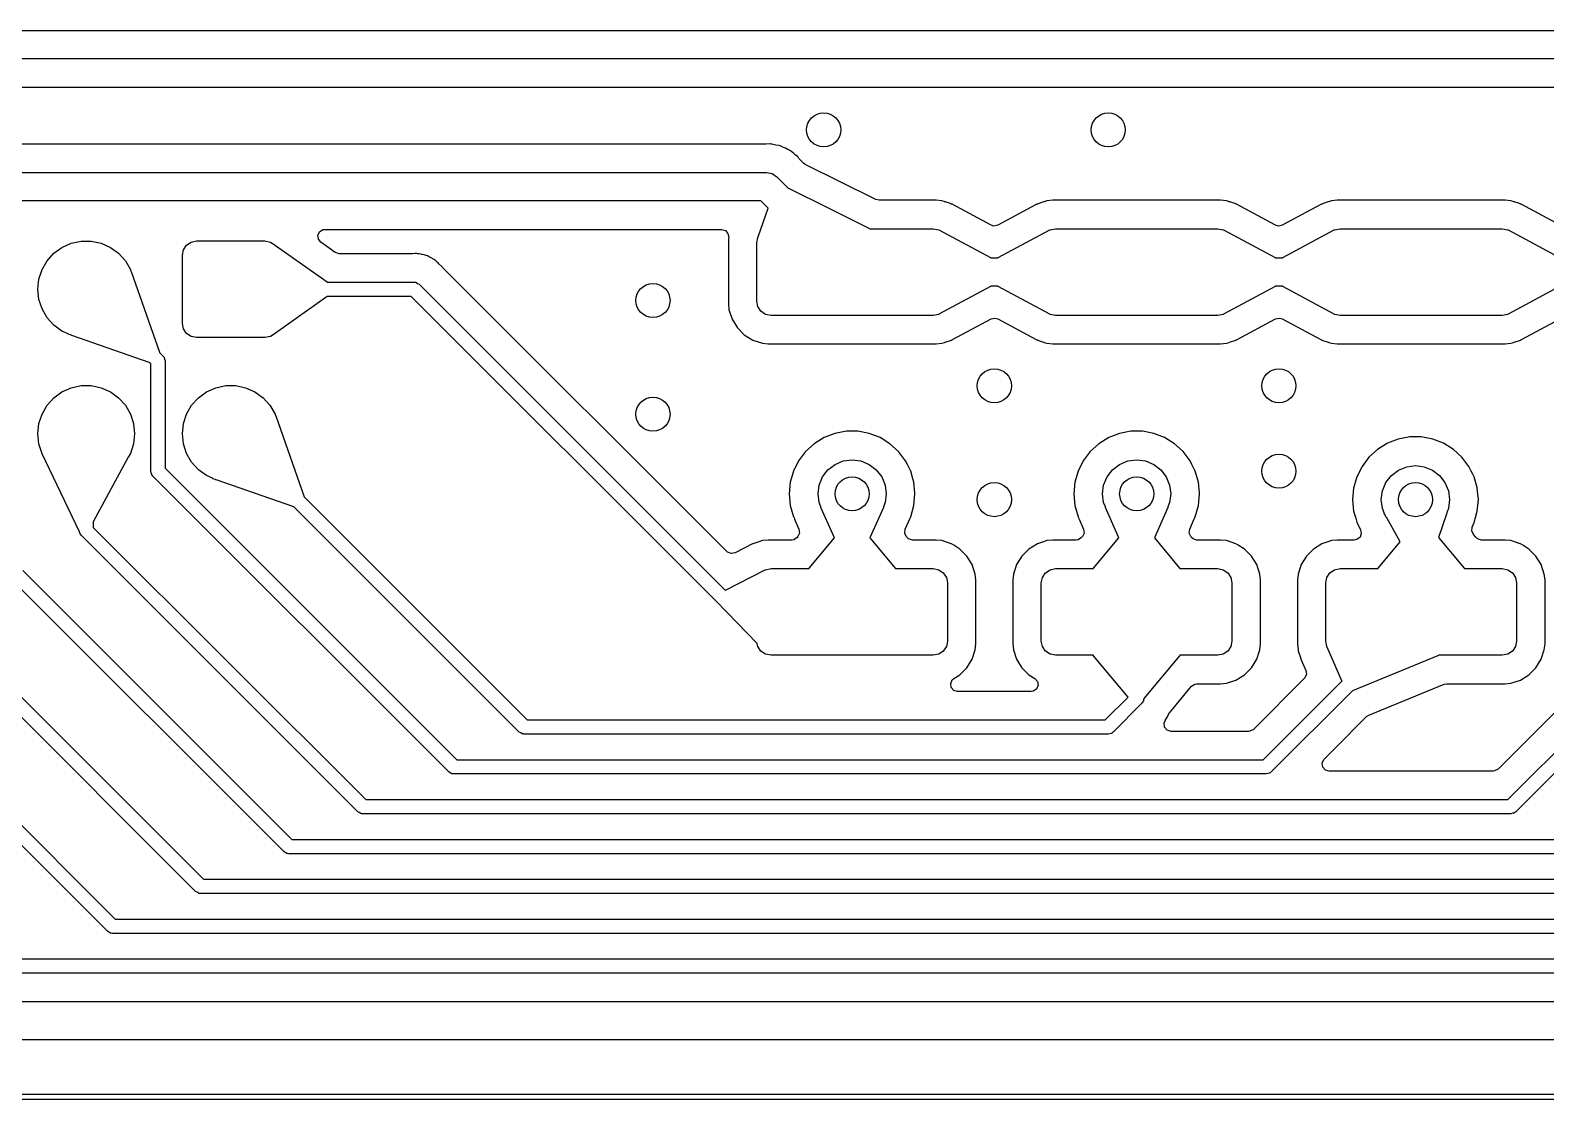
# Model space of a CAD drawing. Extents: x 1.18 to 9.06, y -3.74 to -1.97.
# Drawn here: x 3.506 to 4.555, y -3.742 to -3.002 of the extents above; entities that cross this region are included whole.
import ezdxf

# ---------------------------------------------------------------- set-up
doc = ezdxf.new("R2010")
doc.units = 0
doc.header["$MEASUREMENT"] = 0
doc.layers.add('BLACK', color=7, linetype='CONTINUOUS')

msp = doc.modelspace()

# ---------------------------------------------------------------- linework, layer by layer
at = {"layer": 'BLACK', "linetype": 'CONTINUOUS'}
for p, q in [((2.4647, -3.002), (5.9843, -3.002)), ((5.9802, -3.0217), (2.4606, -3.0217)), ((2.4611, -3.0414), (5.97, -3.0414)), ((4.0153, -3.0807), (3.1915, -3.0807)), ((4.0183, -3.0806), (4.0153, -3.0807)), ((4.0186, -3.0806), (4.0183, -3.0806)), ((4.0189, -3.0807), (4.0186, -3.0806)), ((4.0186, -3.0806), (4.0186, -3.0806)), ((4.0192, -3.0807), (4.0189, -3.0807)), ((4.0189, -3.0807), (4.0189, -3.0807)), ((4.0202, -3.0809), (4.0192, -3.0807)), ((4.0221, -3.0814), (4.0202, -3.0809)), ((4.024, -3.0818), (4.0221, -3.0814)), ((4.0251, -3.082), (4.024, -3.0818)), ((4.0254, -3.0821), (4.0251, -3.082)), ((4.0257, -3.0822), (4.0254, -3.0821)), ((4.0254, -3.0821), (4.0254, -3.0821)), ((4.0259, -3.0823), (4.0257, -3.0822)), ((4.0257, -3.0822), (4.0257, -3.0822)), ((4.0273, -3.083), (4.0259, -3.0823)), ((4.0259, -3.0823), (4.0259, -3.0823)), ((4.0259, -3.0823), (4.0259, -3.0823)), ((4.0286, -3.0836), (4.0273, -3.083)), ((4.0298, -3.0842), (4.0286, -3.0836)), ((4.0314, -3.0849), (4.0298, -3.0842)), ((4.0316, -3.0851), (4.0314, -3.0849)), ((4.0314, -3.0849), (4.0314, -3.0849)), ((4.0314, -3.0849), (4.0314, -3.0849)), ((4.0319, -3.0852), (4.0316, -3.0851)), ((4.0316, -3.0851), (4.0316, -3.0851)), ((4.0321, -3.0854), (4.0319, -3.0852)), ((4.0319, -3.0852), (4.0319, -3.0852)), ((4.0344, -3.0873), (4.0321, -3.0854)), ((4.0354, -3.0881), (4.0344, -3.0873)), ((4.0355, -3.0882), (4.0354, -3.0881)), ((4.0357, -3.0884), (4.0355, -3.0882)), ((4.0358, -3.0885), (4.0357, -3.0884)), ((4.0372, -3.0896), (4.0358, -3.0885)), ((4.0374, -3.0898), (4.0372, -3.0896)), ((4.0377, -3.0902), (4.0374, -3.0898)), ((4.038, -3.0906), (4.0377, -3.0902)), ((4.0384, -3.0911), (4.038, -3.0906)), ((4.0412, -3.0939), (4.0384, -3.0911)), ((3.189, -3.1004), (4.0157, -3.1004)), ((4.0157, -3.1004), (4.0195, -3.1011)), ((4.0195, -3.1011), (4.0227, -3.1033)), ((4.0227, -3.1033), (4.0306, -3.1112)), ((4.0424, -3.0948), (4.0412, -3.0939)), ((4.0913, -3.1191), (4.0424, -3.0948)), ((4.0306, -3.1112), (4.0308, -3.1112)), ((4.0308, -3.1112), (4.0587, -3.1251)), ((4.0117, -3.1201), (3.1931, -3.1201)), ((4.0166, -3.125), (4.0117, -3.1201)), ((4.0935, -3.1196), (4.0913, -3.1191)), ((4.1329, -3.1196), (4.0935, -3.1196)), ((4.1369, -3.12), (4.1329, -3.1196)), ((4.1329, -3.1196), (4.1329, -3.1196)), ((4.1384, -3.1205), (4.1369, -3.12)), ((4.1386, -3.1206), (4.1384, -3.1205)), ((4.1387, -3.1206), (4.1386, -3.1206)), ((4.139, -3.1207), (4.1387, -3.1206)), ((4.1392, -3.1207), (4.139, -3.1207)), ((4.1428, -3.1219), (4.1392, -3.1207)), ((4.1392, -3.1207), (4.1392, -3.1207)), ((4.1392, -3.1207), (4.1392, -3.1207)), ((4.1432, -3.122), (4.1428, -3.1219)), ((4.1428, -3.1219), (4.1428, -3.1219)), ((4.1428, -3.1219), (4.1428, -3.1219)), ((4.1434, -3.1221), (4.1432, -3.122)), ((4.1435, -3.1222), (4.1434, -3.1221)), ((4.1436, -3.1222), (4.1435, -3.1222)), ((4.1435, -3.1222), (4.1435, -3.1222)), ((4.1438, -3.1224), (4.1436, -3.1222)), ((4.144, -3.1224), (4.1438, -3.1224)), ((4.1709, -3.1369), (4.144, -3.1224)), ((4.144, -3.1224), (4.144, -3.1224)), ((4.2021, -3.1226), (4.1755, -3.1369)), ((4.2024, -3.1225), (4.2021, -3.1226)), ((4.2026, -3.1224), (4.2024, -3.1225)), ((4.203, -3.1222), (4.2026, -3.1224)), ((4.2047, -3.1216), (4.203, -3.1222)), ((4.2073, -3.1207), (4.2047, -3.1216)), ((4.2074, -3.1207), (4.2073, -3.1207)), ((4.2075, -3.1207), (4.2074, -3.1207)), ((4.2076, -3.1206), (4.2075, -3.1207)), ((4.2075, -3.1207), (4.2075, -3.1207)), ((4.2095, -3.12), (4.2076, -3.1206)), ((4.2136, -3.1196), (4.2095, -3.12)), ((4.3297, -3.1196), (4.2136, -3.1196)), ((4.2136, -3.1196), (4.2136, -3.1196)), ((4.3338, -3.12), (4.3297, -3.1196)), ((4.3297, -3.1196), (4.3297, -3.1196)), ((4.3352, -3.1205), (4.3338, -3.12)), ((4.3355, -3.1206), (4.3352, -3.1205)), ((4.3356, -3.1206), (4.3355, -3.1206)), ((4.3359, -3.1207), (4.3356, -3.1206)), ((4.3361, -3.1207), (4.3359, -3.1207)), ((4.3396, -3.1219), (4.3361, -3.1207)), ((4.3361, -3.1207), (4.3361, -3.1207)), ((4.3361, -3.1207), (4.3361, -3.1207)), ((4.34, -3.122), (4.3396, -3.1219)), ((4.3396, -3.1219), (4.3396, -3.1219)), ((4.3396, -3.1219), (4.3396, -3.1219)), ((4.3403, -3.1221), (4.34, -3.122)), ((4.3403, -3.1222), (4.3403, -3.1221)), ((4.3405, -3.1222), (4.3403, -3.1222)), ((4.3403, -3.1222), (4.3403, -3.1222)), ((4.3407, -3.1224), (4.3405, -3.1222)), ((4.3408, -3.1224), (4.3407, -3.1224)), ((4.3678, -3.1369), (4.3408, -3.1224)), ((4.3408, -3.1224), (4.3408, -3.1224)), ((4.399, -3.1226), (4.3724, -3.1369)), ((4.3992, -3.1225), (4.399, -3.1226)), ((4.3995, -3.1224), (4.3992, -3.1225)), ((4.3998, -3.1222), (4.3995, -3.1224)), ((4.4015, -3.1216), (4.3998, -3.1222)), ((4.4041, -3.1207), (4.4015, -3.1216)), ((4.4042, -3.1207), (4.4041, -3.1207)), ((4.4043, -3.1207), (4.4042, -3.1207)), ((4.4045, -3.1206), (4.4043, -3.1207)), ((4.4043, -3.1207), (4.4043, -3.1207)), ((4.4064, -3.12), (4.4045, -3.1206)), ((4.4104, -3.1196), (4.4064, -3.12)), ((4.5266, -3.1196), (4.4104, -3.1196)), ((4.4104, -3.1196), (4.4104, -3.1196)), ((4.5306, -3.12), (4.5266, -3.1196)), ((4.5266, -3.1196), (4.5266, -3.1196)), ((4.5321, -3.1205), (4.5306, -3.12)), ((4.5323, -3.1206), (4.5321, -3.1205)), ((4.5324, -3.1206), (4.5323, -3.1206)), ((4.5327, -3.1207), (4.5324, -3.1206)), ((4.5329, -3.1207), (4.5327, -3.1207)), ((4.5365, -3.1219), (4.5329, -3.1207)), ((4.5329, -3.1207), (4.5329, -3.1207)), ((4.5329, -3.1207), (4.5329, -3.1207)), ((4.5369, -3.122), (4.5365, -3.1219)), ((4.5365, -3.1219), (4.5365, -3.1219)), ((4.5365, -3.1219), (4.5365, -3.1219)), ((4.5371, -3.1221), (4.5369, -3.122)), ((4.5372, -3.1222), (4.5371, -3.1221)), ((4.5373, -3.1222), (4.5372, -3.1222)), ((4.5372, -3.1222), (4.5372, -3.1222)), ((4.5375, -3.1224), (4.5373, -3.1222)), ((4.5377, -3.1224), (4.5375, -3.1224)), ((4.5646, -3.1369), (4.5377, -3.1224)), ((4.5377, -3.1224), (4.5377, -3.1224)), ((4.0098, -3.1449), (4.0166, -3.1251)), ((4.0166, -3.1251), (4.0166, -3.125)), ((4.0587, -3.1251), (4.0869, -3.1391)), ((3.7052, -3.1438), (3.7065, -3.1413)), ((3.7055, -3.1465), (3.7052, -3.1438)), ((3.7065, -3.1413), (3.7088, -3.1399)), ((3.7088, -3.1399), (3.71, -3.1398)), ((3.71, -3.1398), (3.9845, -3.1398)), ((3.9845, -3.1398), (3.9871, -3.1406)), ((3.9871, -3.1406), (3.9889, -3.1426)), ((3.9889, -3.1426), (3.9894, -3.1452)), ((3.9894, -3.1452), (3.9893, -3.1461)), ((4.0089, -3.1491), (4.0096, -3.1453)), ((4.0096, -3.1453), (4.0098, -3.1451)), ((4.0098, -3.1451), (4.0098, -3.1449)), ((4.0869, -3.1391), (4.087, -3.1393)), ((4.087, -3.1393), (4.1309, -3.1393)), ((4.1309, -3.1393), (4.1347, -3.14)), ((4.1347, -3.14), (4.1348, -3.1401)), ((4.1348, -3.1401), (4.1348, -3.1401)), ((4.1348, -3.1401), (4.1349, -3.1401)), ((4.1349, -3.1401), (4.1705, -3.1593)), ((4.1729, -3.1375), (4.1709, -3.1369)), ((4.1755, -3.1369), (4.1729, -3.1375)), ((4.1759, -3.1593), (4.2116, -3.1401)), ((4.2116, -3.1401), (4.2118, -3.14)), ((4.2116, -3.1401), (4.2116, -3.1401)), ((4.2118, -3.14), (4.2156, -3.1393)), ((4.2156, -3.1393), (4.3278, -3.1393)), ((4.3278, -3.1393), (4.3315, -3.14)), ((4.3315, -3.14), (4.3316, -3.1401)), ((4.3316, -3.1401), (4.3317, -3.1401)), ((4.3317, -3.1401), (4.3317, -3.1401)), ((4.3317, -3.1401), (4.3674, -3.1593)), ((4.3697, -3.1375), (4.3678, -3.1369)), ((4.3724, -3.1369), (4.3697, -3.1375)), ((4.3728, -3.1593), (4.4084, -3.1401)), ((4.4084, -3.1401), (4.4085, -3.1401)), ((4.4085, -3.1401), (4.4086, -3.14)), ((4.4086, -3.14), (4.4124, -3.1393)), ((4.4124, -3.1393), (4.5246, -3.1393)), ((4.5246, -3.1393), (4.5284, -3.14)), ((4.5284, -3.14), (4.5285, -3.1401)), ((4.5285, -3.1401), (4.5285, -3.1401)), ((4.5285, -3.1401), (4.5286, -3.1401)), ((4.5286, -3.1401), (4.5642, -3.1593)), ((3.5225, -3.1563), (3.5281, -3.1522)), ((3.5281, -3.1522), (3.5345, -3.1494)), ((3.5345, -3.1494), (3.5414, -3.1479)), ((3.5414, -3.1479), (3.5484, -3.1479)), ((3.5484, -3.1479), (3.5552, -3.1494)), ((3.5552, -3.1494), (3.5616, -3.1522)), ((3.5616, -3.1522), (3.5673, -3.1563)), ((3.6114, -3.1576), (3.6122, -3.1538)), ((3.6122, -3.1538), (3.6143, -3.1506)), ((3.6143, -3.1506), (3.6175, -3.1485)), ((3.6175, -3.1485), (3.6213, -3.1477)), ((3.6213, -3.1477), (3.6685, -3.1477)), ((3.6685, -3.1477), (3.6723, -3.1485)), ((3.6723, -3.1485), (3.6755, -3.1506)), ((3.6755, -3.1506), (3.6756, -3.1508)), ((3.6756, -3.1508), (3.6758, -3.1508)), ((3.6758, -3.1508), (3.7116, -3.1761)), ((3.7072, -3.1487), (3.7055, -3.1465)), ((3.7171, -3.1557), (3.7072, -3.1487)), ((3.7173, -3.1558), (3.7171, -3.1557)), ((3.72, -3.1566), (3.7173, -3.1558)), ((3.9893, -3.1461), (3.9892, -3.1471)), ((3.9892, -3.1471), (3.9892, -3.1914)), ((4.0089, -3.1895), (4.0089, -3.1491)), ((3.5143, -3.1676), (3.5178, -3.1615)), ((3.5178, -3.1615), (3.5225, -3.1563)), ((3.5673, -3.1563), (3.572, -3.1615)), ((3.572, -3.1615), (3.5755, -3.1676)), ((3.6114, -3.2048), (3.6114, -3.1576)), ((3.7705, -3.1566), (3.72, -3.1566)), ((3.7707, -3.1566), (3.7705, -3.1566)), ((3.7725, -3.1564), (3.7707, -3.1566)), ((3.773, -3.1565), (3.7725, -3.1564)), ((3.7725, -3.1564), (3.7725, -3.1564)), ((3.7733, -3.1565), (3.773, -3.1565)), ((3.7741, -3.1566), (3.7733, -3.1565)), ((3.7749, -3.1566), (3.7741, -3.1566)), ((3.7766, -3.157), (3.7749, -3.1566)), ((3.7749, -3.1566), (3.7749, -3.1566)), ((3.7769, -3.1571), (3.7766, -3.157)), ((3.7787, -3.1574), (3.7769, -3.1571)), ((3.7794, -3.1577), (3.7787, -3.1574)), ((3.7787, -3.1574), (3.7787, -3.1574)), ((3.7801, -3.1579), (3.7794, -3.1577)), ((3.7809, -3.1581), (3.7801, -3.1579)), ((3.7825, -3.159), (3.7809, -3.1581)), ((3.7809, -3.1581), (3.7809, -3.1581)), ((3.7827, -3.1591), (3.7825, -3.159)), ((3.7844, -3.1598), (3.7827, -3.1591)), ((3.785, -3.1603), (3.7844, -3.1598)), ((3.7857, -3.1607), (3.785, -3.1603)), ((3.7863, -3.1611), (3.7857, -3.1607)), ((3.7877, -3.1624), (3.7863, -3.1611)), ((3.7863, -3.1611), (3.7863, -3.1611)), ((3.7863, -3.1611), (3.7863, -3.1611)), ((3.7879, -3.1625), (3.7877, -3.1624)), ((3.7881, -3.1627), (3.7879, -3.1625)), ((3.7883, -3.1629), (3.7881, -3.1627)), ((3.7889, -3.1635), (3.7883, -3.1629)), ((3.7909, -3.1654), (3.7889, -3.1635)), ((3.7911, -3.1656), (3.7909, -3.1654)), ((3.7915, -3.1661), (3.7911, -3.1656)), ((3.7911, -3.1656), (3.7911, -3.1656)), ((3.9882, -3.3628), (3.7915, -3.1661)), ((4.1705, -3.1593), (4.1706, -3.1594)), ((4.1706, -3.1594), (4.1758, -3.1594)), ((4.1758, -3.1594), (4.1759, -3.1593)), ((4.1758, -3.1594), (4.1758, -3.1594)), ((4.3674, -3.1593), (4.3675, -3.1594)), ((4.3675, -3.1594), (4.3727, -3.1594)), ((4.3727, -3.1594), (4.3728, -3.1593)), ((4.3727, -3.1594), (4.3727, -3.1594)), ((3.5114, -3.1812), (3.5121, -3.1742)), ((3.5121, -3.1742), (3.5143, -3.1676)), ((3.5755, -3.1676), (3.5758, -3.1687)), ((3.5758, -3.1687), (3.576, -3.1688)), ((3.576, -3.1688), (3.576, -3.1689)), ((3.576, -3.1689), (3.5956, -3.2248)), ((3.7116, -3.1761), (3.7117, -3.1763)), ((3.7117, -3.1763), (3.7718, -3.1763)), ((3.7718, -3.1763), (3.7726, -3.1764)), ((3.7726, -3.1764), (3.7728, -3.1764)), ((3.7728, -3.1764), (3.7729, -3.1764)), ((3.7729, -3.1764), (3.7731, -3.1765)), ((3.7731, -3.1765), (3.7742, -3.1771)), ((3.5121, -3.1882), (3.5114, -3.1812)), ((3.7116, -3.1863), (3.6758, -3.2116)), ((3.7117, -3.1862), (3.7116, -3.1863)), ((3.7697, -3.1861), (3.7117, -3.1861)), ((3.7117, -3.1861), (3.7117, -3.1862)), ((3.9804, -3.3968), (3.7697, -3.1861)), ((3.7742, -3.1771), (3.7752, -3.1777)), ((3.7752, -3.1777), (3.9871, -3.3896)), ((4.1705, -3.1793), (4.1349, -3.1984)), ((4.1706, -3.1792), (4.1705, -3.1793)), ((4.1707, -3.1791), (4.1706, -3.1792)), ((4.1758, -3.1791), (4.1707, -3.1791)), ((4.1759, -3.1793), (4.1758, -3.1791)), ((4.2116, -3.1984), (4.1759, -3.1793)), ((4.3674, -3.1793), (4.3317, -3.1984)), ((4.3675, -3.1792), (4.3674, -3.1793)), ((4.3727, -3.1791), (4.3675, -3.1791)), ((4.3675, -3.1791), (4.3675, -3.1792)), ((4.3728, -3.1793), (4.3727, -3.1791)), ((4.4084, -3.1984), (4.3728, -3.1793)), ((4.5642, -3.1793), (4.5286, -3.1984)), ((3.5143, -3.1948), (3.5121, -3.1882)), ((3.5178, -3.2009), (3.5143, -3.1948)), ((3.9892, -3.1914), (3.9896, -3.1955)), ((3.9896, -3.1955), (3.9899, -3.1965)), ((3.9899, -3.1965), (3.9917, -3.202)), ((4.0096, -3.1932), (4.0089, -3.1895)), ((4.0117, -3.1964), (4.0096, -3.1932)), ((4.0149, -3.1986), (4.0117, -3.1964)), ((3.5225, -3.2061), (3.5178, -3.2009)), ((3.5281, -3.2102), (3.5225, -3.2061)), ((3.6122, -3.2086), (3.6114, -3.2048)), ((3.9917, -3.202), (3.9954, -3.2079)), ((3.9954, -3.2079), (4.0002, -3.2128)), ((4.0187, -3.1993), (4.0149, -3.1986)), ((4.1309, -3.1993), (4.0187, -3.1993)), ((4.1347, -3.1986), (4.1309, -3.1993)), ((4.1348, -3.1985), (4.1347, -3.1986)), ((4.1349, -3.1984), (4.1348, -3.1985)), ((4.1443, -3.216), (4.1709, -3.2017)), ((4.1709, -3.2017), (4.1736, -3.2011)), ((4.1736, -3.2011), (4.1755, -3.2017)), ((4.1755, -3.2017), (4.2021, -3.216)), ((4.2116, -3.1985), (4.2116, -3.1984)), ((4.2117, -3.1985), (4.2116, -3.1985)), ((4.2118, -3.1986), (4.2117, -3.1985)), ((4.2156, -3.1993), (4.2118, -3.1986)), ((4.3278, -3.1993), (4.2156, -3.1993)), ((4.3315, -3.1986), (4.3278, -3.1993)), ((4.3317, -3.1985), (4.3315, -3.1986)), ((4.3317, -3.1984), (4.3317, -3.1985)), ((4.3412, -3.216), (4.3678, -3.2017)), ((4.3678, -3.2017), (4.3705, -3.2011)), ((4.3705, -3.2011), (4.3724, -3.2017)), ((4.3724, -3.2017), (4.399, -3.216)), ((4.4085, -3.1985), (4.4084, -3.1984)), ((4.4086, -3.1986), (4.4085, -3.1985)), ((4.4085, -3.1985), (4.4085, -3.1985)), ((4.4124, -3.1993), (4.4086, -3.1986)), ((4.5246, -3.1993), (4.4124, -3.1993)), ((4.5284, -3.1986), (4.5246, -3.1993)), ((4.5285, -3.1985), (4.5284, -3.1986)), ((4.5286, -3.1984), (4.5285, -3.1985)), ((4.538, -3.216), (4.5646, -3.2017)), ((3.5323, -3.212), (3.5281, -3.2102)), ((3.5325, -3.2123), (3.5323, -3.212)), ((3.5323, -3.212), (3.5323, -3.212)), ((3.5341, -3.2128), (3.5325, -3.2123)), ((3.5345, -3.213), (3.5341, -3.2128)), ((3.5349, -3.2131), (3.5345, -3.213)), ((3.5885, -3.2319), (3.5349, -3.2131)), ((3.6143, -3.2118), (3.6122, -3.2086)), ((3.6175, -3.2139), (3.6143, -3.2118)), ((3.6213, -3.2147), (3.6175, -3.2139)), ((3.6685, -3.2147), (3.6213, -3.2147)), ((3.6723, -3.2139), (3.6685, -3.2147)), ((3.6755, -3.2118), (3.6723, -3.2139)), ((3.6756, -3.2116), (3.6755, -3.2118)), ((3.6758, -3.2116), (3.6756, -3.2116)), ((4.0002, -3.2128), (4.0061, -3.2164)), ((4.0061, -3.2164), (4.0127, -3.2186)), ((4.0127, -3.2186), (4.0167, -3.219)), ((4.1329, -3.219), (4.1369, -3.2186)), ((4.1369, -3.2186), (4.1388, -3.218)), ((4.1388, -3.218), (4.139, -3.2179)), ((4.139, -3.2179), (4.139, -3.2179)), ((4.139, -3.2179), (4.139, -3.2179)), ((4.139, -3.2179), (4.1392, -3.2179)), ((4.1392, -3.2179), (4.1435, -3.2164)), ((4.1435, -3.2164), (4.1438, -3.2162)), ((4.1438, -3.2162), (4.1441, -3.2161)), ((4.1441, -3.2161), (4.1443, -3.216)), ((4.1443, -3.216), (4.1443, -3.216)), ((4.2021, -3.216), (4.2025, -3.2162)), ((4.2025, -3.2162), (4.2026, -3.2162)), ((4.2026, -3.2162), (4.2028, -3.2163)), ((4.2028, -3.2163), (4.203, -3.2164)), ((4.203, -3.2164), (4.203, -3.2164)), ((4.203, -3.2164), (4.203, -3.2165)), ((4.203, -3.2165), (4.2033, -3.2165)), ((4.2033, -3.2165), (4.2037, -3.2167)), ((4.2037, -3.2167), (4.2072, -3.2179)), ((4.2072, -3.2179), (4.2072, -3.2179)), ((4.2072, -3.2179), (4.2075, -3.2179)), ((4.2075, -3.2179), (4.2077, -3.218)), ((4.2077, -3.218), (4.2095, -3.2186)), ((4.2095, -3.2186), (4.2136, -3.219)), ((4.3297, -3.219), (4.3338, -3.2186)), ((4.3338, -3.2186), (4.3357, -3.218)), ((4.3357, -3.218), (4.3358, -3.2179)), ((4.3358, -3.2179), (4.3358, -3.2179)), ((4.3358, -3.2179), (4.3358, -3.2179)), ((4.3358, -3.2179), (4.336, -3.2179)), ((4.336, -3.2179), (4.3403, -3.2164)), ((4.3403, -3.2164), (4.3407, -3.2162)), ((4.3407, -3.2162), (4.341, -3.2161)), ((4.341, -3.2161), (4.3412, -3.216)), ((4.3412, -3.216), (4.3412, -3.216)), ((4.399, -3.216), (4.3994, -3.2162)), ((4.3994, -3.2162), (4.3995, -3.2162)), ((4.3995, -3.2162), (4.3997, -3.2163)), ((4.3997, -3.2163), (4.3998, -3.2164)), ((4.3998, -3.2164), (4.3998, -3.2164)), ((4.3998, -3.2164), (4.3999, -3.2165)), ((4.3999, -3.2165), (4.4001, -3.2165)), ((4.4001, -3.2165), (4.4005, -3.2167)), ((4.4005, -3.2167), (4.4041, -3.2179)), ((4.4041, -3.2179), (4.4041, -3.2179)), ((4.4041, -3.2179), (4.4043, -3.2179)), ((4.4043, -3.2179), (4.4046, -3.218)), ((4.4046, -3.218), (4.4064, -3.2186)), ((4.4064, -3.2186), (4.4104, -3.219)), ((4.5266, -3.219), (4.5306, -3.2186)), ((4.5306, -3.2186), (4.5325, -3.218)), ((4.5325, -3.218), (4.5327, -3.2179)), ((4.5327, -3.2179), (4.5327, -3.2179)), ((4.5327, -3.2179), (4.5327, -3.2179)), ((4.5327, -3.2179), (4.5329, -3.2179)), ((4.5329, -3.2179), (4.5372, -3.2164)), ((4.5372, -3.2164), (4.5375, -3.2162)), ((4.5375, -3.2162), (4.5378, -3.2161)), ((4.5378, -3.2161), (4.538, -3.216)), ((4.538, -3.216), (4.538, -3.216)), ((3.5956, -3.2248), (3.5956, -3.2249)), ((3.5956, -3.2249), (3.598, -3.2273)), ((3.598, -3.2273), (3.5985, -3.228)), ((3.5985, -3.228), (3.5986, -3.2281)), ((3.5986, -3.2281), (3.5987, -3.2282)), ((3.5987, -3.2282), (3.5988, -3.2284)), ((3.5988, -3.2284), (3.5991, -3.2296)), ((4.0167, -3.219), (4.0167, -3.219)), ((4.0167, -3.219), (4.1329, -3.219)), ((4.1329, -3.219), (4.1329, -3.219)), ((4.2136, -3.219), (4.2136, -3.219)), ((4.2136, -3.219), (4.3297, -3.219)), ((4.3297, -3.219), (4.3297, -3.219)), ((4.4104, -3.219), (4.4104, -3.219)), ((4.4104, -3.219), (4.5266, -3.219)), ((4.5266, -3.219), (4.5266, -3.219)), ((3.5886, -3.2319), (3.5885, -3.2319)), ((3.5896, -3.2328), (3.5886, -3.2319)), ((3.5886, -3.2319), (3.5886, -3.2319)), ((3.5896, -3.3071), (3.5896, -3.2328)), ((3.5991, -3.2296), (3.5994, -3.2308)), ((3.5994, -3.2308), (3.5994, -3.305)), ((3.5281, -3.2522), (3.5345, -3.2494)), ((3.5345, -3.2494), (3.5414, -3.2479)), ((3.5414, -3.2479), (3.5484, -3.2479)), ((3.5484, -3.2479), (3.5552, -3.2494)), ((3.5552, -3.2494), (3.5616, -3.2522)), ((3.6281, -3.2522), (3.6345, -3.2494)), ((3.6345, -3.2494), (3.6414, -3.2479)), ((3.6414, -3.2479), (3.6484, -3.2479)), ((3.6484, -3.2479), (3.6552, -3.2494)), ((3.6552, -3.2494), (3.6616, -3.2522)), ((3.5178, -3.2615), (3.5225, -3.2563)), ((3.5225, -3.2563), (3.5281, -3.2522)), ((3.5616, -3.2522), (3.5673, -3.2563)), ((3.5673, -3.2563), (3.572, -3.2615)), ((3.6178, -3.2615), (3.6225, -3.2563)), ((3.6225, -3.2563), (3.6281, -3.2522)), ((3.6616, -3.2522), (3.6673, -3.2563)), ((3.6673, -3.2563), (3.672, -3.2615)), ((3.5121, -3.2742), (3.5143, -3.2676)), ((3.5143, -3.2676), (3.5178, -3.2615)), ((3.572, -3.2615), (3.5755, -3.2676)), ((3.5755, -3.2676), (3.5776, -3.2742)), ((3.6121, -3.2742), (3.6143, -3.2676)), ((3.6143, -3.2676), (3.6178, -3.2615)), ((3.672, -3.2615), (3.6755, -3.2676)), ((3.6755, -3.2676), (3.6758, -3.2687)), ((3.6758, -3.2687), (3.676, -3.2688)), ((3.676, -3.2688), (3.676, -3.2689)), ((3.676, -3.2689), (3.6956, -3.3248)), ((3.5114, -3.2812), (3.5121, -3.2742)), ((3.5121, -3.2882), (3.5114, -3.2812)), ((3.5776, -3.2742), (3.5783, -3.2812)), ((3.5783, -3.2812), (3.5776, -3.2882)), ((3.6114, -3.2812), (3.6121, -3.2742)), ((3.6121, -3.2882), (3.6114, -3.2812)), ((4.0629, -3.281), (4.0554, -3.2839)), ((4.0708, -3.2795), (4.0629, -3.281)), ((4.0629, -3.281), (4.0629, -3.281)), ((4.0629, -3.281), (4.0629, -3.281)), ((4.0788, -3.2795), (4.0708, -3.2795)), ((4.0867, -3.281), (4.0788, -3.2795)), ((4.0905, -3.2824), (4.0867, -3.281)), ((4.2597, -3.281), (4.2523, -3.2839)), ((4.2676, -3.2795), (4.2597, -3.281)), ((4.2597, -3.281), (4.2597, -3.281)), ((4.2597, -3.281), (4.2597, -3.281)), ((4.2757, -3.2795), (4.2676, -3.2795)), ((4.2836, -3.281), (4.2757, -3.2795)), ((4.2873, -3.2824), (4.2836, -3.281)), ((3.5142, -3.2944), (3.5121, -3.2882)), ((3.5776, -3.2882), (3.5755, -3.2948)), ((3.6143, -3.2948), (3.6121, -3.2882)), ((4.0486, -3.2881), (4.0426, -3.2935)), ((4.0554, -3.2839), (4.0486, -3.2881)), ((4.0486, -3.2881), (4.0486, -3.2881)), ((4.0554, -3.2839), (4.0554, -3.2839)), ((4.0942, -3.2839), (4.0905, -3.2824)), ((4.101, -3.2881), (4.0942, -3.2839)), ((4.0942, -3.2839), (4.0942, -3.2839)), ((4.107, -3.2935), (4.101, -3.2881)), ((4.101, -3.2881), (4.101, -3.2881)), ((4.2454, -3.2881), (4.2395, -3.2935)), ((4.2523, -3.2839), (4.2454, -3.2881)), ((4.2454, -3.2881), (4.2454, -3.2881)), ((4.2523, -3.2839), (4.2523, -3.2839)), ((4.291, -3.2839), (4.2873, -3.2824)), ((4.2979, -3.2881), (4.291, -3.2839)), ((4.291, -3.2839), (4.291, -3.2839)), ((4.3038, -3.2935), (4.2979, -3.2881)), ((4.2979, -3.2881), (4.2979, -3.2881)), ((4.4383, -3.292), (4.4324, -3.2975)), ((4.4452, -3.2878), (4.4383, -3.292)), ((4.4383, -3.292), (4.4383, -3.292)), ((4.4527, -3.2849), (4.4452, -3.2878)), ((4.4452, -3.2878), (4.4452, -3.2878)), ((4.4606, -3.2834), (4.4527, -3.2849)), ((4.4527, -3.2849), (4.4527, -3.2849)), ((4.4527, -3.2849), (4.4527, -3.2849)), ((4.4686, -3.2834), (4.4606, -3.2834)), ((4.4765, -3.2849), (4.4686, -3.2834)), ((4.4802, -3.2864), (4.4765, -3.2849)), ((4.484, -3.2878), (4.4802, -3.2864)), ((4.4908, -3.292), (4.484, -3.2878)), ((4.484, -3.2878), (4.484, -3.2878)), ((4.4967, -3.2975), (4.4908, -3.292)), ((4.4908, -3.292), (4.4908, -3.292)), ((3.5142, -3.2945), (3.5142, -3.2944)), ((3.5142, -3.2944), (3.5142, -3.2944)), ((3.5142, -3.2946), (3.5142, -3.2945)), ((3.5143, -3.2948), (3.5142, -3.2946)), ((3.5145, -3.2952), (3.5143, -3.2948)), ((3.5403, -3.349), (3.5145, -3.2952)), ((3.574, -3.2973), (3.5498, -3.3421)), ((3.5755, -3.2948), (3.574, -3.2973)), ((3.6178, -3.3009), (3.6143, -3.2948)), ((3.6225, -3.3061), (3.6178, -3.3009)), ((4.0378, -3.2999), (4.0342, -3.3071)), ((4.0426, -3.2935), (4.0378, -3.2999)), ((4.0581, -3.3061), (4.063, -3.3024)), ((4.063, -3.3024), (4.0687, -3.3)), ((4.0687, -3.3), (4.0748, -3.2992)), ((4.0748, -3.2992), (4.0809, -3.3)), ((4.0809, -3.3), (4.0866, -3.3024)), ((4.0866, -3.3024), (4.0915, -3.3061)), ((4.1118, -3.2999), (4.107, -3.2935)), ((4.107, -3.2935), (4.107, -3.2935)), ((4.113, -3.3024), (4.1118, -3.2999)), ((4.1152, -3.3067), (4.113, -3.3024)), ((4.2347, -3.2999), (4.2311, -3.3071)), ((4.2395, -3.2935), (4.2347, -3.2999)), ((4.255, -3.3061), (4.2598, -3.3024)), ((4.2598, -3.3024), (4.2655, -3.3)), ((4.2655, -3.3), (4.2717, -3.2992)), ((4.2717, -3.2992), (4.2778, -3.3)), ((4.2778, -3.3), (4.2835, -3.3024)), ((4.2835, -3.3024), (4.2884, -3.3061)), ((4.3086, -3.2999), (4.3038, -3.2935)), ((4.3038, -3.2935), (4.3038, -3.2935)), ((4.3099, -3.3024), (4.3086, -3.2999)), ((4.312, -3.3067), (4.3099, -3.3024)), ((4.4324, -3.2975), (4.4276, -3.3039)), ((4.5016, -3.3039), (4.4967, -3.2975)), ((4.4967, -3.2975), (4.4967, -3.2975)), ((3.5899, -3.3083), (3.5896, -3.3071)), ((3.5902, -3.3094), (3.5899, -3.3083)), ((3.5903, -3.3096), (3.5902, -3.3094)), ((3.5903, -3.3097), (3.5903, -3.3096)), ((3.5905, -3.3099), (3.5903, -3.3097)), ((3.591, -3.3106), (3.5905, -3.3099)), ((3.7957, -3.5153), (3.591, -3.3106)), ((3.5994, -3.305), (3.8013, -3.5069)), ((3.6281, -3.3102), (3.6225, -3.3061)), ((3.6323, -3.312), (3.6281, -3.3102)), ((3.6325, -3.3123), (3.6323, -3.312)), ((3.6323, -3.312), (3.6323, -3.312)), ((3.6341, -3.3128), (3.6325, -3.3123)), ((3.6345, -3.313), (3.6341, -3.3128)), ((3.6349, -3.3131), (3.6345, -3.313)), ((3.6885, -3.3319), (3.6349, -3.3131)), ((4.0342, -3.3071), (4.032, -3.3148)), ((4.0342, -3.3071), (4.0342, -3.3071)), ((4.052, -3.3167), (4.0543, -3.311)), ((4.0543, -3.311), (4.0581, -3.3061)), ((4.0915, -3.3061), (4.0953, -3.311)), ((4.0953, -3.311), (4.0976, -3.3167)), ((4.1154, -3.3071), (4.1152, -3.3067)), ((4.1169, -3.3124), (4.1154, -3.3071)), ((4.1176, -3.3148), (4.1169, -3.3124)), ((4.2311, -3.3071), (4.2289, -3.3148)), ((4.2311, -3.3071), (4.2311, -3.3071)), ((4.2488, -3.3167), (4.2512, -3.311)), ((4.2512, -3.311), (4.255, -3.3061)), ((4.2884, -3.3061), (4.2921, -3.311)), ((4.2921, -3.311), (4.2945, -3.3167)), ((4.3122, -3.3071), (4.312, -3.3067)), ((4.3137, -3.3124), (4.3122, -3.3071)), ((4.3144, -3.3148), (4.3137, -3.3124)), ((4.424, -3.3111), (4.4218, -3.3188)), ((4.4276, -3.3039), (4.424, -3.3111)), ((4.424, -3.3111), (4.424, -3.3111)), ((4.4441, -3.315), (4.4479, -3.3101)), ((4.4479, -3.3101), (4.4528, -3.3063)), ((4.4528, -3.3063), (4.4585, -3.304)), ((4.4585, -3.304), (4.4646, -3.3031)), ((4.4646, -3.3031), (4.4707, -3.304)), ((4.4707, -3.304), (4.4764, -3.3063)), ((4.4764, -3.3063), (4.4813, -3.3101)), ((4.4813, -3.3101), (4.485, -3.315)), ((4.5032, -3.3071), (4.5016, -3.3039)), ((4.5042, -3.3092), (4.5032, -3.3071)), ((4.5051, -3.3111), (4.5042, -3.3092)), ((4.5073, -3.3185), (4.5051, -3.3111)), ((4.032, -3.3148), (4.0313, -3.3228)), ((4.0313, -3.3228), (4.0313, -3.3228)), ((4.0313, -3.3228), (4.032, -3.3308)), ((4.0512, -3.3228), (4.052, -3.3167)), ((4.052, -3.3289), (4.0512, -3.3228)), ((4.0976, -3.3167), (4.0984, -3.3228)), ((4.0984, -3.3228), (4.0976, -3.3289)), ((4.1182, -3.3221), (4.1176, -3.3148)), ((4.1176, -3.3308), (4.1183, -3.3228)), ((4.1183, -3.3228), (4.1182, -3.3221)), ((4.2289, -3.3148), (4.2281, -3.3228)), ((4.2281, -3.3228), (4.2281, -3.3228)), ((4.2281, -3.3228), (4.2289, -3.3308)), ((4.248, -3.3228), (4.2488, -3.3167)), ((4.2488, -3.3289), (4.248, -3.3228)), ((4.2945, -3.3167), (4.2953, -3.3228)), ((4.2953, -3.3228), (4.2945, -3.3289)), ((4.3151, -3.3221), (4.3144, -3.3148)), ((4.3144, -3.3308), (4.3152, -3.3228)), ((4.3152, -3.3228), (4.3151, -3.3221)), ((4.4218, -3.3188), (4.4211, -3.3268)), ((4.4409, -3.3268), (4.4417, -3.3207)), ((4.4417, -3.3207), (4.4441, -3.315)), ((4.485, -3.315), (4.4874, -3.3207)), ((4.4874, -3.3207), (4.4882, -3.3268)), ((4.5073, -3.3188), (4.5073, -3.3185)), ((4.5075, -3.321), (4.5073, -3.3188)), ((4.5081, -3.3268), (4.5075, -3.321)), ((3.6886, -3.3319), (3.6885, -3.3319)), ((3.8445, -3.4877), (3.6886, -3.3319)), ((3.6886, -3.3319), (3.6886, -3.3319)), ((3.6956, -3.3248), (3.6956, -3.3249)), ((3.6956, -3.3249), (3.85, -3.4793)), ((4.032, -3.3308), (4.032, -3.3308)), ((4.032, -3.3308), (4.0342, -3.3386)), ((4.0532, -3.3319), (4.052, -3.3289)), ((4.0532, -3.332), (4.0532, -3.3319)), ((4.0532, -3.3323), (4.0532, -3.332)), ((4.0625, -3.3533), (4.0532, -3.3323)), ((4.0964, -3.3323), (4.0871, -3.3533)), ((4.0976, -3.3289), (4.0964, -3.3319)), ((4.0964, -3.3319), (4.0964, -3.3319)), ((4.0964, -3.3319), (4.0964, -3.3323)), ((4.0964, -3.3323), (4.0964, -3.3323)), ((4.1154, -3.3386), (4.1176, -3.3308)), ((4.2289, -3.3308), (4.2289, -3.3308)), ((4.2289, -3.3308), (4.2311, -3.3386)), ((4.2501, -3.3319), (4.2488, -3.3289)), ((4.25, -3.332), (4.2501, -3.3319)), ((4.25, -3.3323), (4.25, -3.332)), ((4.2593, -3.3533), (4.25, -3.3323)), ((4.2933, -3.3323), (4.284, -3.3533)), ((4.2945, -3.3289), (4.2932, -3.3319)), ((4.2932, -3.3319), (4.2933, -3.3319)), ((4.2933, -3.3319), (4.2933, -3.3323)), ((4.2933, -3.3323), (4.2933, -3.3323)), ((4.3122, -3.3386), (4.3144, -3.3308)), ((4.4211, -3.3268), (4.4211, -3.3268)), ((4.4211, -3.3268), (4.4218, -3.3348)), ((4.4417, -3.3329), (4.4409, -3.3268)), ((4.443, -3.3359), (4.4417, -3.3329)), ((4.4874, -3.3329), (4.4862, -3.3358)), ((4.4882, -3.3268), (4.4874, -3.3329)), ((4.5073, -3.3348), (4.5081, -3.3268)), ((3.5498, -3.3421), (3.5498, -3.346)), ((4.0342, -3.3386), (4.0342, -3.3386)), ((4.0342, -3.3386), (4.0346, -3.3392)), ((4.0346, -3.3392), (4.0349, -3.3401)), ((4.0349, -3.3401), (4.035, -3.3404)), ((4.035, -3.3404), (4.038, -3.3473)), ((4.1116, -3.3473), (4.1147, -3.3402)), ((4.1147, -3.3402), (4.1148, -3.3401)), ((4.1147, -3.3402), (4.1147, -3.3402)), ((4.1148, -3.3401), (4.1151, -3.3392)), ((4.1148, -3.3401), (4.1148, -3.3401)), ((4.1148, -3.3401), (4.1148, -3.3401)), ((4.1151, -3.3392), (4.1152, -3.3389)), ((4.1152, -3.3389), (4.1154, -3.3386)), ((4.2311, -3.3386), (4.2311, -3.3386)), ((4.2311, -3.3386), (4.2314, -3.3392)), ((4.2314, -3.3392), (4.2317, -3.3401)), ((4.2317, -3.3401), (4.2318, -3.3404)), ((4.2318, -3.3404), (4.2349, -3.3473)), ((4.3084, -3.3473), (4.3115, -3.3402)), ((4.3115, -3.3402), (4.3116, -3.3401)), ((4.3115, -3.3402), (4.3115, -3.3402)), ((4.3116, -3.3401), (4.3119, -3.3392)), ((4.3116, -3.3401), (4.3116, -3.3401)), ((4.3116, -3.3401), (4.3116, -3.3401)), ((4.3119, -3.3392), (4.312, -3.3389)), ((4.312, -3.3389), (4.3122, -3.3386)), ((4.4218, -3.3348), (4.4232, -3.3396)), ((4.4232, -3.3396), (4.424, -3.3425)), ((4.424, -3.3425), (4.424, -3.3425)), ((4.424, -3.3425), (4.4252, -3.3449)), ((4.443, -3.3363), (4.443, -3.3359)), ((4.443, -3.3359), (4.443, -3.3359)), ((4.4436, -3.3373), (4.443, -3.3363)), ((4.4441, -3.3386), (4.4436, -3.3373)), ((4.4448, -3.3394), (4.4441, -3.3386)), ((4.454, -3.356), (4.4448, -3.3394)), ((4.4862, -3.3362), (4.4805, -3.3529)), ((4.4862, -3.3358), (4.4862, -3.3359)), ((4.4862, -3.3359), (4.4862, -3.3362)), ((4.5039, -3.3459), (4.5051, -3.3427)), ((4.5051, -3.3425), (4.5053, -3.3419)), ((4.5051, -3.3426), (4.5051, -3.3425)), ((4.5051, -3.3425), (4.5051, -3.3425)), ((4.5051, -3.3427), (4.5051, -3.3426)), ((4.5051, -3.3427), (4.5051, -3.3427)), ((4.5053, -3.3419), (4.5055, -3.3413)), ((4.5055, -3.3412), (4.5056, -3.341)), ((4.5055, -3.3413), (4.5055, -3.3412)), ((4.5055, -3.3413), (4.5055, -3.3413)), ((4.5056, -3.341), (4.5058, -3.3401)), ((4.5058, -3.3401), (4.5073, -3.3348)), ((3.5403, -3.3492), (3.5403, -3.349)), ((3.5406, -3.3504), (3.5403, -3.3492)), ((3.5407, -3.3506), (3.5406, -3.3504)), ((3.5407, -3.3507), (3.5407, -3.3506)), ((3.5409, -3.3508), (3.5407, -3.3507)), ((3.5414, -3.3515), (3.5409, -3.3508)), ((3.7327, -3.5428), (3.5414, -3.3515)), ((3.5498, -3.346), (3.7383, -3.5344)), ((4.0167, -3.3548), (4.0127, -3.3552)), ((4.033, -3.3548), (4.0167, -3.3548)), ((4.0345, -3.3546), (4.033, -3.3548)), ((4.0368, -3.3531), (4.0345, -3.3546)), ((4.0373, -3.3524), (4.0368, -3.3531)), ((4.0384, -3.35), (4.0373, -3.3524)), ((4.038, -3.3473), (4.0384, -3.35)), ((4.0451, -3.3742), (4.0625, -3.3533)), ((4.0871, -3.3533), (4.1046, -3.3742)), ((4.1112, -3.3499), (4.1116, -3.3473)), ((4.1123, -3.3524), (4.1112, -3.3499)), ((4.1126, -3.3528), (4.1123, -3.3524)), ((4.1128, -3.3531), (4.1126, -3.3528)), ((4.1139, -3.354), (4.1128, -3.3531)), ((4.1166, -3.3548), (4.1139, -3.354)), ((4.1329, -3.3548), (4.1166, -3.3548)), ((4.1369, -3.3552), (4.1329, -3.3548)), ((4.1329, -3.3548), (4.1329, -3.3548)), ((4.2136, -3.3548), (4.2095, -3.3552)), ((4.2299, -3.3548), (4.2136, -3.3548)), ((4.2313, -3.3546), (4.2299, -3.3548)), ((4.2336, -3.3531), (4.2313, -3.3546)), ((4.2342, -3.3524), (4.2336, -3.3531)), ((4.2353, -3.35), (4.2342, -3.3524)), ((4.2349, -3.3473), (4.2353, -3.35)), ((4.2419, -3.3742), (4.2593, -3.3533)), ((4.284, -3.3533), (4.3014, -3.3742)), ((4.308, -3.3499), (4.3084, -3.3473)), ((4.3091, -3.3524), (4.308, -3.3499)), ((4.3095, -3.3528), (4.3091, -3.3524)), ((4.3097, -3.3531), (4.3095, -3.3528)), ((4.3108, -3.354), (4.3097, -3.3531)), ((4.3134, -3.3548), (4.3108, -3.354)), ((4.3297, -3.3548), (4.3134, -3.3548)), ((4.3338, -3.3552), (4.3297, -3.3548)), ((4.3297, -3.3548), (4.3297, -3.3548)), ((4.4104, -3.3548), (4.4064, -3.3552)), ((4.4222, -3.3548), (4.4104, -3.3548)), ((4.424, -3.3545), (4.4222, -3.3548)), ((4.4262, -3.3528), (4.424, -3.3545)), ((4.4252, -3.3449), (4.4253, -3.3451)), ((4.4253, -3.3451), (4.4256, -3.3459)), ((4.4256, -3.3459), (4.4256, -3.3459)), ((4.4256, -3.3459), (4.4256, -3.3459)), ((4.4256, -3.3459), (4.4265, -3.3475)), ((4.4271, -3.3502), (4.4262, -3.3528)), ((4.4265, -3.3475), (4.4271, -3.3502)), ((4.4805, -3.3529), (4.4983, -3.3742)), ((4.5036, -3.3484), (4.5039, -3.3462)), ((4.5047, -3.3509), (4.5036, -3.3484)), ((4.5039, -3.3462), (4.5039, -3.3459)), ((4.5063, -3.3528), (4.5047, -3.3509)), ((4.5065, -3.3531), (4.5063, -3.3528)), ((4.5076, -3.354), (4.5065, -3.3531)), ((4.5103, -3.3548), (4.5076, -3.354)), ((4.5266, -3.3548), (4.5103, -3.3548)), ((4.5306, -3.3552), (4.5266, -3.3548)), ((4.5266, -3.3548), (4.5266, -3.3548)), ((3.9886, -3.3632), (3.9882, -3.3628)), ((3.9912, -3.3642), (3.9886, -3.3632)), ((3.9939, -3.3637), (3.9912, -3.3642)), ((4.0059, -3.3575), (3.9939, -3.3637)), ((4.006, -3.3574), (4.0059, -3.3575)), ((4.0061, -3.3574), (4.006, -3.3574)), ((4.011, -3.3558), (4.0061, -3.3574)), ((4.0061, -3.3574), (4.0061, -3.3574)), ((4.0127, -3.3552), (4.011, -3.3558)), ((4.0127, -3.3552), (4.0127, -3.3552)), ((4.1434, -3.3574), (4.1369, -3.3552)), ((4.1369, -3.3552), (4.1369, -3.3552)), ((4.1435, -3.3574), (4.1434, -3.3574)), ((4.1451, -3.3584), (4.1435, -3.3574)), ((4.1435, -3.3574), (4.1435, -3.3574)), ((4.1494, -3.361), (4.1451, -3.3584)), ((4.1542, -3.3659), (4.1494, -3.361)), ((4.1971, -3.361), (4.1922, -3.3659)), ((4.203, -3.3574), (4.1971, -3.361)), ((4.2078, -3.3558), (4.203, -3.3574)), ((4.203, -3.3574), (4.203, -3.3574)), ((4.2095, -3.3552), (4.2078, -3.3558)), ((4.2095, -3.3552), (4.2095, -3.3552)), ((4.3403, -3.3574), (4.3338, -3.3552)), ((4.3338, -3.3552), (4.3338, -3.3552)), ((4.3419, -3.3584), (4.3403, -3.3574)), ((4.3403, -3.3574), (4.3403, -3.3574)), ((4.3403, -3.3574), (4.3403, -3.3574)), ((4.3462, -3.361), (4.3419, -3.3584)), ((4.3511, -3.3659), (4.3462, -3.361)), ((4.394, -3.361), (4.3891, -3.3659)), ((4.3998, -3.3574), (4.394, -3.361)), ((4.4047, -3.3558), (4.3998, -3.3574)), ((4.3998, -3.3574), (4.3998, -3.3574)), ((4.4064, -3.3552), (4.4047, -3.3558)), ((4.4064, -3.3552), (4.4064, -3.3552)), ((4.4388, -3.3742), (4.454, -3.356)), ((4.5371, -3.3574), (4.5306, -3.3552)), ((4.5306, -3.3552), (4.5306, -3.3552)), ((4.5372, -3.3574), (4.5371, -3.3574)), ((4.5388, -3.3584), (4.5372, -3.3574)), ((4.5372, -3.3574), (4.5372, -3.3574)), ((4.5431, -3.361), (4.5388, -3.3584)), ((4.5479, -3.3659), (4.5431, -3.361)), ((3.501, -3.3759), (3.6871, -3.562)), ((3.9871, -3.3895), (4.0147, -3.3754)), ((4.0147, -3.3754), (4.0148, -3.3754)), ((4.0148, -3.3754), (4.0149, -3.3753)), ((4.0149, -3.3753), (4.0187, -3.3745)), ((4.0187, -3.3745), (4.045, -3.3745)), ((4.0449, -3.3745), (4.0451, -3.3742)), ((4.045, -3.3745), (4.0449, -3.3745)), ((4.1046, -3.3742), (4.1047, -3.3745)), ((4.1047, -3.3745), (4.1309, -3.3745)), ((4.1309, -3.3745), (4.1347, -3.3753)), ((4.1347, -3.3753), (4.1379, -3.3774)), ((4.1579, -3.3718), (4.1542, -3.3659)), ((4.16, -3.3783), (4.1579, -3.3718)), ((4.1886, -3.3718), (4.1864, -3.3783)), ((4.1922, -3.3659), (4.1886, -3.3718)), ((4.1886, -3.3718), (4.1886, -3.3718)), ((4.2086, -3.3774), (4.2118, -3.3753)), ((4.2118, -3.3753), (4.2156, -3.3745)), ((4.2156, -3.3745), (4.2418, -3.3745)), ((4.2418, -3.3745), (4.2419, -3.3742)), ((4.2418, -3.3745), (4.2418, -3.3745)), ((4.3014, -3.3742), (4.3015, -3.3745)), ((4.3015, -3.3745), (4.3278, -3.3745)), ((4.3278, -3.3745), (4.3315, -3.3753)), ((4.3315, -3.3753), (4.3347, -3.3774)), ((4.3547, -3.3718), (4.3511, -3.3659)), ((4.3569, -3.3783), (4.3547, -3.3718)), ((4.3854, -3.3718), (4.3833, -3.3783)), ((4.3891, -3.3659), (4.3854, -3.3718)), ((4.3854, -3.3718), (4.3854, -3.3718)), ((4.4054, -3.3774), (4.4086, -3.3753)), ((4.4086, -3.3753), (4.4124, -3.3745)), ((4.4124, -3.3745), (4.4387, -3.3745)), ((4.4386, -3.3745), (4.4388, -3.3742)), ((4.4387, -3.3745), (4.4386, -3.3745)), ((4.4983, -3.3742), (4.4984, -3.3745)), ((4.4984, -3.3745), (4.5246, -3.3745)), ((4.5246, -3.3745), (4.5284, -3.3753)), ((4.5284, -3.3753), (4.5316, -3.3774)), ((4.5516, -3.3718), (4.5479, -3.3659)), ((4.5537, -3.3783), (4.5516, -3.3718)), ((3.6816, -3.5704), (3.4926, -3.3814)), ((4.1379, -3.3774), (4.14, -3.3806)), ((4.14, -3.3806), (4.1407, -3.3844)), ((4.1407, -3.3844), (4.1407, -3.4247)), ((4.1605, -3.3824), (4.16, -3.3783)), ((4.1605, -3.4267), (4.1605, -3.3824)), ((4.1864, -3.3783), (4.186, -3.3824)), ((4.186, -3.3824), (4.186, -3.4267)), ((4.1864, -3.3783), (4.1864, -3.3783)), ((4.1864, -3.3783), (4.1864, -3.3783)), ((4.2057, -3.3844), (4.2065, -3.3806)), ((4.2057, -3.4247), (4.2057, -3.3844)), ((4.2065, -3.3806), (4.2086, -3.3774)), ((4.3347, -3.3774), (4.3368, -3.3806)), ((4.3368, -3.3806), (4.3376, -3.3844)), ((4.3376, -3.3844), (4.3376, -3.4247)), ((4.3573, -3.3824), (4.3569, -3.3783)), ((4.3573, -3.4267), (4.3573, -3.3824)), ((4.3833, -3.3783), (4.3829, -3.3824)), ((4.3829, -3.3824), (4.3829, -3.4267)), ((4.3833, -3.3783), (4.3833, -3.3783)), ((4.3833, -3.3783), (4.3833, -3.3783)), ((4.4026, -3.3844), (4.4033, -3.3806)), ((4.4026, -3.4247), (4.4026, -3.3844)), ((4.4033, -3.3806), (4.4054, -3.3774)), ((4.5316, -3.3774), (4.5337, -3.3806)), ((4.5337, -3.3806), (4.5344, -3.3844)), ((4.5344, -3.3844), (4.5344, -3.4247)), ((4.5542, -3.3824), (4.5537, -3.3783)), ((4.5542, -3.4267), (4.5542, -3.3824)), ((3.9883, -3.4049), (3.9804, -3.3968)), ((3.9804, -3.3968), (3.9804, -3.3968)), ((3.9871, -3.3896), (3.9871, -3.3895)), ((4.009, -3.4263), (3.9883, -3.4049)), ((3.4498, -3.4133), (3.6261, -3.5896)), ((3.6205, -3.598), (3.4414, -3.4188)), ((4.0091, -3.4264), (4.009, -3.4263)), ((4.0092, -3.4264), (4.0091, -3.4264)), ((4.0096, -3.4285), (4.0092, -3.4264)), ((4.0117, -3.4317), (4.0096, -3.4285)), ((4.14, -3.4285), (4.1379, -3.4317)), ((4.1407, -3.4247), (4.14, -3.4285)), ((4.16, -3.4307), (4.1605, -3.4267)), ((4.186, -3.4267), (4.1864, -3.4307)), ((4.2065, -3.4285), (4.2057, -3.4247)), ((4.2086, -3.4317), (4.2065, -3.4285)), ((4.3368, -3.4285), (4.3347, -3.4317)), ((4.3376, -3.4247), (4.3368, -3.4285)), ((4.3569, -3.4307), (4.3573, -3.4267)), ((4.3829, -3.4267), (4.3833, -3.4307)), ((4.4033, -3.4285), (4.4026, -3.4247)), ((4.4035, -3.4288), (4.4033, -3.4285)), ((4.5337, -3.4285), (4.5316, -3.4317)), ((4.5344, -3.4247), (4.5337, -3.4285)), ((4.5537, -3.4307), (4.5542, -3.4267)), ((4.0149, -3.4338), (4.0117, -3.4317)), ((4.0187, -3.4345), (4.0149, -3.4338)), ((4.1309, -3.4345), (4.0187, -3.4345)), ((4.1347, -3.4338), (4.1309, -3.4345)), ((4.1379, -3.4317), (4.1347, -3.4338)), ((4.1542, -3.4432), (4.1579, -3.4373)), ((4.1579, -3.4373), (4.16, -3.4307)), ((4.1864, -3.4307), (4.1886, -3.4373)), ((4.1886, -3.4373), (4.1886, -3.4373)), ((4.1886, -3.4373), (4.19, -3.4395)), ((4.2118, -3.4338), (4.2086, -3.4317)), ((4.2156, -3.4345), (4.2118, -3.4338)), ((4.2418, -3.4345), (4.2156, -3.4345)), ((4.2419, -3.4349), (4.2418, -3.4345)), ((4.2658, -3.4635), (4.2419, -3.4349)), ((4.3014, -3.4349), (4.2767, -3.4644)), ((4.3015, -3.4346), (4.3014, -3.4349)), ((4.3278, -3.4345), (4.3015, -3.4345)), ((4.3015, -3.4345), (4.3015, -3.4346)), ((4.3315, -3.4338), (4.3278, -3.4345)), ((4.3347, -3.4317), (4.3315, -3.4338)), ((4.3511, -3.4432), (4.3547, -3.4373)), ((4.3547, -3.4373), (4.3569, -3.4307)), ((4.3833, -3.4307), (4.3835, -3.4314)), ((4.3835, -3.4314), (4.3851, -3.4361)), ((4.3851, -3.4361), (4.3851, -3.4363)), ((4.3851, -3.4363), (4.3853, -3.4369)), ((4.3853, -3.4369), (4.3856, -3.4377)), ((4.3856, -3.4377), (4.3888, -3.445)), ((4.4035, -3.4289), (4.4035, -3.4288)), ((4.4137, -3.4522), (4.4035, -3.4289)), ((4.4805, -3.4347), (4.421, -3.4591)), ((4.4807, -3.4345), (4.4805, -3.4347)), ((4.4805, -3.4347), (4.4805, -3.4347)), ((4.5246, -3.4345), (4.4807, -3.4345)), ((4.5284, -3.4338), (4.5246, -3.4345)), ((4.5316, -3.4317), (4.5284, -3.4338)), ((4.5479, -3.4432), (4.5516, -3.4373)), ((4.5516, -3.4373), (4.5537, -3.4307)), ((4.1452, -3.4506), (4.1494, -3.448)), ((4.1494, -3.448), (4.1542, -3.4432)), ((4.19, -3.4395), (4.1922, -3.4432)), ((4.1922, -3.4432), (4.1971, -3.448)), ((4.1971, -3.448), (4.2012, -3.4506)), ((4.3403, -3.4517), (4.3462, -3.448)), ((4.3462, -3.448), (4.3511, -3.4432)), ((4.3892, -3.4477), (4.388, -3.4502)), ((4.3888, -3.445), (4.3892, -3.4477)), ((4.5372, -3.4517), (4.5431, -3.448)), ((4.5431, -3.448), (4.5479, -3.4432)), ((3.5595, -3.6255), (3.3902, -3.4562)), ((3.3986, -3.4507), (3.565, -3.6171)), ((4.143, -3.454), (4.1441, -3.4515)), ((4.1433, -3.4568), (4.143, -3.454)), ((4.1451, -3.4589), (4.1433, -3.4568)), ((4.1441, -3.4515), (4.1452, -3.4506)), ((4.1478, -3.4596), (4.1451, -3.4589)), ((4.1987, -3.4596), (4.1478, -3.4596)), ((4.2001, -3.4594), (4.1987, -3.4596)), ((4.2024, -3.4579), (4.2001, -3.4594)), ((4.2012, -3.4506), (4.2031, -3.4526)), ((4.2035, -3.4553), (4.2024, -3.4579)), ((4.2031, -3.4526), (4.2035, -3.4553)), ((4.2957, -3.4727), (4.3097, -3.456)), ((4.3097, -3.456), (4.312, -3.4545)), ((4.312, -3.4545), (4.3134, -3.4543)), ((4.3134, -3.4543), (4.3297, -3.4543)), ((4.3297, -3.4543), (4.3338, -3.4538)), ((4.3297, -3.4543), (4.3297, -3.4543)), ((4.3338, -3.4538), (4.3403, -3.4517)), ((4.3878, -3.4504), (4.3524, -3.4858)), ((4.3592, -3.5069), (4.4138, -3.4523)), ((4.4209, -3.4591), (4.3647, -3.5153)), ((4.388, -3.4502), (4.3878, -3.4504)), ((4.4138, -3.4523), (4.4137, -3.4522)), ((4.421, -3.4591), (4.4209, -3.4591)), ((4.4324, -3.476), (4.4845, -3.4546)), ((4.4845, -3.4546), (4.4863, -3.4543)), ((4.4863, -3.4543), (4.5266, -3.4543)), ((4.5847, -3.4504), (4.5217, -3.5133)), ((4.5266, -3.4543), (4.5306, -3.4538)), ((4.5266, -3.4543), (4.5266, -3.4543)), ((4.5285, -3.5344), (4.6106, -3.4523)), ((4.5306, -3.4538), (4.5372, -3.4517)), ((4.6177, -3.4591), (4.534, -3.5428)), ((4.2499, -3.4793), (4.2658, -3.4635)), ((4.2751, -3.468), (4.2554, -3.4877)), ((4.2757, -3.467), (4.2751, -3.468)), ((4.2764, -3.466), (4.2757, -3.467)), ((4.2766, -3.4646), (4.2764, -3.4654)), ((4.2764, -3.4654), (4.2765, -3.4656)), ((4.2765, -3.4656), (4.2764, -3.4657)), ((4.2764, -3.4657), (4.2764, -3.466)), ((4.2767, -3.4644), (4.2766, -3.4645)), ((4.2766, -3.4645), (4.2766, -3.4646)), ((3.85, -3.4793), (4.2499, -3.4793)), ((4.2906, -3.4816), (4.2916, -3.4795)), ((4.2916, -3.4794), (4.2917, -3.4792)), ((4.2916, -3.4795), (4.2916, -3.4794)), ((4.2917, -3.4792), (4.2921, -3.4785)), ((4.2917, -3.4792), (4.2917, -3.4792)), ((4.2921, -3.4785), (4.2925, -3.4778)), ((4.2925, -3.4778), (4.293, -3.4772)), ((4.293, -3.4772), (4.2937, -3.4755)), ((4.2937, -3.4755), (4.2938, -3.4753)), ((4.2938, -3.4753), (4.2942, -3.4746)), ((4.2942, -3.4746), (4.2948, -3.4738)), ((4.2948, -3.4738), (4.2957, -3.4727)), ((4.4088, -3.4991), (4.4308, -3.477)), ((4.4308, -3.477), (4.4324, -3.476)), ((3.8455, -3.4883), (3.8445, -3.4877)), ((3.8465, -3.489), (3.8455, -3.4883)), ((3.8468, -3.489), (3.8465, -3.489)), ((3.8469, -3.4891), (3.8468, -3.489)), ((3.8471, -3.489), (3.8469, -3.4891)), ((3.8479, -3.4892), (3.8471, -3.489)), ((4.252, -3.4892), (3.8479, -3.4892)), ((4.2531, -3.4888), (4.252, -3.4892)), ((4.2543, -3.4886), (4.2531, -3.4888)), ((4.2545, -3.4884), (4.2543, -3.4886)), ((4.2546, -3.4884), (4.2545, -3.4884)), ((4.2547, -3.4883), (4.2546, -3.4884)), ((4.2554, -3.4877), (4.2547, -3.4883)), ((4.291, -3.4843), (4.2906, -3.4816)), ((4.2928, -3.4864), (4.291, -3.4843)), ((4.2955, -3.4872), (4.2928, -3.4864)), ((4.349, -3.4872), (4.2955, -3.4872)), ((4.35, -3.4871), (4.349, -3.4872)), ((4.3524, -3.4858), (4.35, -3.4871)), ((4.4014, -3.5064), (4.4088, -3.4991)), ((3.8013, -3.5069), (4.3592, -3.5069)), ((4.4001, -3.5092), (4.4012, -3.5067)), ((4.4005, -3.5119), (4.4001, -3.5092)), ((4.4023, -3.514), (4.4005, -3.5119)), ((4.4012, -3.5067), (4.4014, -3.5064)), ((3.7968, -3.5159), (3.7957, -3.5153)), ((3.7978, -3.5165), (3.7968, -3.5159)), ((3.7981, -3.5166), (3.7978, -3.5165)), ((3.7982, -3.5166), (3.7981, -3.5166)), ((3.7983, -3.5166), (3.7982, -3.5166)), ((3.7992, -3.5167), (3.7983, -3.5166)), ((4.3612, -3.5167), (3.7992, -3.5167)), ((4.3624, -3.5164), (4.3612, -3.5167)), ((4.3636, -3.5161), (4.3624, -3.5164)), ((4.3638, -3.516), (4.3636, -3.5161)), ((4.3639, -3.516), (4.3638, -3.516)), ((4.364, -3.5158), (4.3639, -3.516)), ((4.3647, -3.5153), (4.364, -3.5158)), ((4.4049, -3.5147), (4.4023, -3.514)), ((4.5183, -3.5147), (4.4049, -3.5147)), ((4.5193, -3.5146), (4.5183, -3.5147)), ((4.5217, -3.5133), (4.5193, -3.5146)), ((3.7338, -3.5434), (3.7327, -3.5428)), ((3.7348, -3.5441), (3.7338, -3.5434)), ((3.7383, -3.5344), (4.5285, -3.5344)), ((4.5329, -3.5437), (4.5317, -3.5439)), ((4.5331, -3.5435), (4.5329, -3.5437)), ((4.5332, -3.5435), (4.5331, -3.5435)), ((4.5333, -3.5434), (4.5332, -3.5435)), ((4.534, -3.5428), (4.5333, -3.5434)), ((3.7351, -3.5441), (3.7348, -3.5441)), ((3.7352, -3.5442), (3.7351, -3.5441)), ((3.7354, -3.5442), (3.7352, -3.5442)), ((3.7362, -3.5443), (3.7354, -3.5442)), ((4.5305, -3.5443), (3.7362, -3.5443)), ((4.5317, -3.5439), (4.5305, -3.5443)), ((3.6871, -3.562), (4.6978, -3.562)), ((3.6826, -3.571), (3.6816, -3.5704)), ((3.6837, -3.5717), (3.6826, -3.571)), ((3.6839, -3.5717), (3.6837, -3.5717)), ((3.684, -3.5717), (3.6839, -3.5717)), ((3.6842, -3.5717), (3.684, -3.5717)), ((3.685, -3.5719), (3.6842, -3.5717)), ((4.6998, -3.5719), (3.685, -3.5719)), ((3.6261, -3.5896), (4.8671, -3.5896)), ((3.6216, -3.5986), (3.6205, -3.598)), ((3.6226, -3.5992), (3.6216, -3.5986)), ((3.6229, -3.5992), (3.6226, -3.5992)), ((3.623, -3.5993), (3.6229, -3.5992)), ((3.6231, -3.5993), (3.623, -3.5993)), ((3.624, -3.5994), (3.6231, -3.5993)), ((4.8691, -3.5994), (3.624, -3.5994)), ((3.565, -3.6171), (5.0373, -3.6171)), ((3.5606, -3.6261), (3.5595, -3.6255)), ((3.5616, -3.6268), (3.5606, -3.6261)), ((3.5619, -3.6268), (3.5616, -3.6268)), ((3.5621, -3.6268), (3.5619, -3.6269)), ((3.5619, -3.6269), (3.5619, -3.6268)), ((3.563, -3.627), (3.5621, -3.6268)), ((5.0394, -3.627), (3.563, -3.627)), ((3.4942, -3.6447), (5.2066, -3.6447)), ((5.2087, -3.6545), (3.4921, -3.6545)), ((3.4934, -3.6742), (5.2054, -3.6742)), ((8.0266, -3.7008), (1.8553, -3.7008)), ((8.0709, -3.7421), (1.811, -3.7421)), ((1.813, -3.7382), (8.0689, -3.7382))]:
    msp.add_line(p, q, dxfattribs=at)
at = {"layer": 'BLACK'}
for centre in [(4.0551, -3.0709), (4.252, -3.0709), (3.937, -3.189), (4.1732, -3.248), (4.3701, -3.248), (3.937, -3.2677), (4.3701, -3.3071), (4.0748, -3.3228), (4.2717, -3.3228), (4.1732, -3.3268), (4.4646, -3.3268)]:
    msp.add_circle(centre, 0.0118, dxfattribs=at)

doc.saveas('drawing.dxf')
